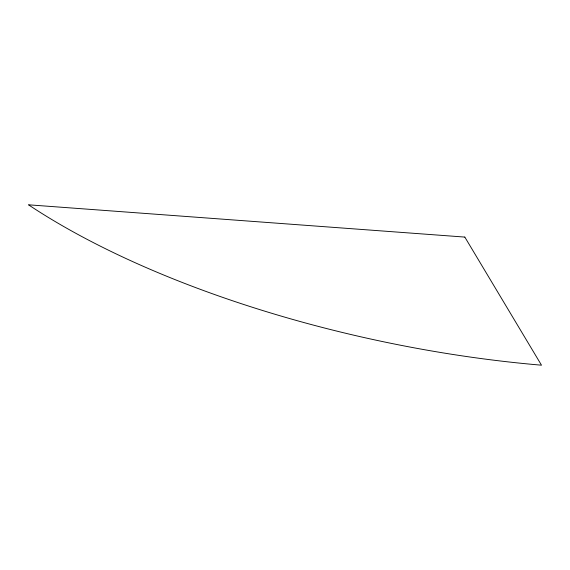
<?xml version="1.0" encoding="UTF-8"?>
<svg xmlns="http://www.w3.org/2000/svg" width="570" height="570" viewBox="0 0 570 570"><rect width="100%" height="100%" fill="white"/><g stroke="black" fill="none" stroke-linecap="round" stroke-linejoin="round"><path stroke-width="0.85" d="M464.821 237.084L28.5 204.808A519.006 196.942 11.8 0 0 541.5 365.192L464.821 237.084"/></g></svg>
